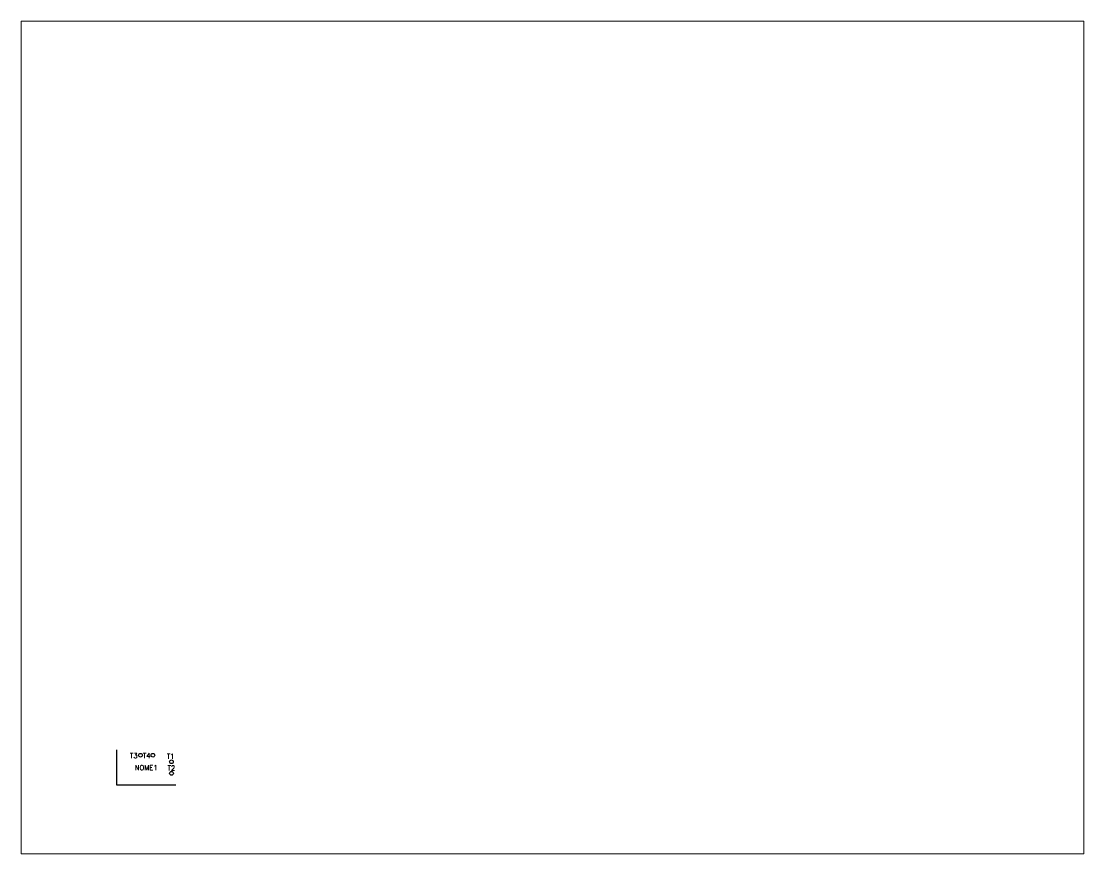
# Paper-space layout 'Layout1' of a CAD drawing. Extents: x 1.03 to 9.28, y 0.81 to 7.27.
# The model-space entities are those that its viewports show. They can reach past a viewport. Long polylines and large blocks are cut down to what shows.
import ezdxf
from ezdxf.enums import TextEntityAlignment as Align

# ---------------------------------------------------------------- set-up
doc = ezdxf.new("R2010")
doc.units = 0
doc.header["$LTSCALE"] = 10
doc.header["$MEASUREMENT"] = 0
doc.layers.get('0').update_dxf_attribs({"linetype": 'CONTINUOUS'})
doc.styles.add('ROMANS', font='romans', dxfattribs={"height": 0.2})

# ---------------------------------------------------------------- blocks, each defined once
blk = doc.blocks.new('CON3')
blk.add_circle((0, 0), 1)

msp = doc.modelspace()

# ---------------------------------------------------------------- linework, layer by layer
at = {"color": 7}
for p, q in [((34.72, 22.92), (34.72, 8.92)), ((34.72, 8.92), (58.51, 8.92))]:
    msp.add_line(p, q, dxfattribs=at)
at = {"lineweight": 5}
for p, q in [((44.32, 21.6), (44.32, 21.54)), ((49.32, 21.54), (49.32, 21.6)), ((57.5, 18.15), (57.56, 18.15)), ((57.54, 13.5), (57.6, 13.5))]:
    msp.add_line(p, q, dxfattribs=at)
for centre in [(44.32, 20.79), (49.32, 20.79)]:
    msp.add_circle(centre, 0.75)

# ---------------------------------------------------------------- block references
at = {"color": 7, "xscale": 0.75, "yscale": 0.75, "zscale": 0.75, "rotation": 90}
for p in [(56.75, 18.15), (56.79, 13.5)]:
    msp.add_blockref('CON3', p, dxfattribs=at)

# ---------------------------------------------------------------- texts
at = {"lineweight": 5, "style": 'ROMANS'}
for tag, p in [('T3', (40.07, 19.63)), ('T4', (45.27, 19.64))]:
    msp.add_attdef(tag, p, '', height=2, dxfattribs=at)
at = {"lineweight": 5, "style": 'ROMANS', "flags": 4}
for tag, text, p in [('T1', 'T1', (56.44, 20.35)), ('NOME1', 'NOME1', (46.62, 15.79)), ('T2', 'T2', (56.72, 15.6))]:
    msp.add_attdef(tag, text=text, height=2, dxfattribs=at).set_placement(p, align=Align.MIDDLE_CENTER)

psp = doc.layouts.get("Layout1")

# ---------------------------------------------------------------- viewports
at = {"layer": '0', "view_target_point": (-23.7891, -51.5)}
psp.add_viewport(center=(5.1562, 4.0382), size=(8.25, 6.461111), view_center_point=(233.7877, 200), view_height=334.634538, dxfattribs=at)

doc.saveas('drawing.dxf')
